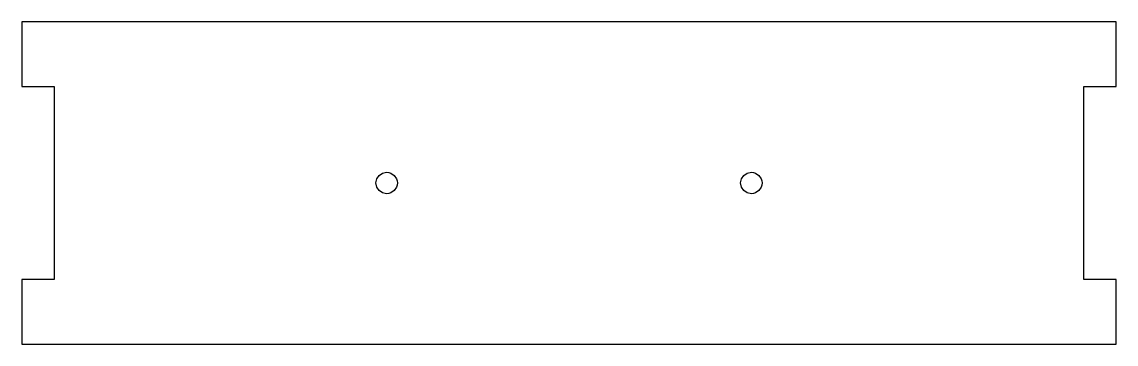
# Model space of a CAD drawing. Extents: x 0 to 102, y 0 to 30.
import ezdxf

# ---------------------------------------------------------------- set-up
doc = ezdxf.new("R2010")
doc.units = 0
doc.layers.add('Layer_1', color=7, linetype='CONTINUOUS')

msp = doc.modelspace()

# ---------------------------------------------------------------- linework, layer by layer
at = {"layer": 'Layer_1', "color": 7}
for points in [[(0.100252, 30.09975), (0.100252, 24.100112), (3.10007, 24.100112), (3.10007, 6.10019), (0.100252, 6.10019), (0.100252, 0.099943), (3.10007, 0.099943), (99.099954, 0.099943), (102.100329, 0.099943), (102.100329, 6.10019), (99.099954, 6.10019), (99.099954, 24.100112), (102.100329, 24.100112), (102.100329, 30.09975), (99.099954, 30.09975), (3.10007, 30.09975), (0.100252, 30.09975)], [(34.100294, 16.100091), (34.301642, 16.079771), (34.489497, 16.021484), (34.807261, 15.807198), (35.021574, 15.489354), (35.079782, 15.301658), (35.100155, 15.100151), (35.079782, 14.898618), (35.021574, 14.710949), (34.807261, 14.393105), (34.489497, 14.178793), (34.301642, 14.120532), (34.100294, 14.100212), (33.717442, 14.1762), (33.392799, 14.39292), (33.17584, 14.717379), (33.099905, 15.100151), (33.17584, 15.482924), (33.392799, 15.807383), (33.717442, 16.024103), (34.100294, 16.100091)], [(68.100312, 16.100091), (68.30166, 16.079771), (68.489514, 16.021484), (68.807278, 15.807198), (69.021591, 15.489354), (69.079799, 15.301658), (69.100172, 15.100151), (69.079799, 14.898618), (69.021591, 14.710949), (68.807278, 14.393105), (68.489514, 14.178793), (68.30166, 14.120532), (68.100312, 14.100212), (67.71746, 14.1762), (67.392816, 14.39292), (67.175858, 14.717379), (67.099658, 15.100151), (67.175858, 15.482924), (67.392816, 15.807383), (67.71746, 16.024103), (68.100312, 16.100091)]]:
    msp.add_lwpolyline(points, close=True, dxfattribs=at)

doc.saveas('drawing.dxf')
